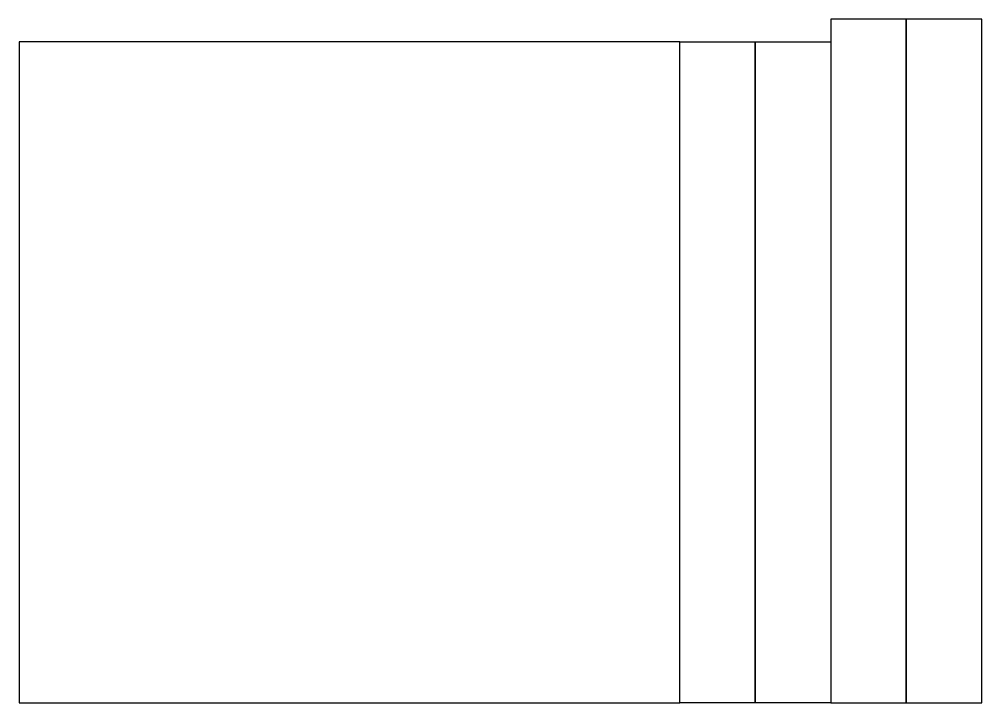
# Model space of a CAD drawing. Header units: millimetres. Extents: x 25 to 535, y 25 to 387.
import ezdxf

# ---------------------------------------------------------------- set-up
doc = ezdxf.new("R2010")
doc.units = ezdxf.units.MM
doc.layers.get('0').update_dxf_attribs({"linetype": 'CONTINUOUS'})

msp = doc.modelspace()

# ---------------------------------------------------------------- linework, layer by layer
for points in [[(375, 375), (415, 375), (455, 375), (455, 25), (495, 25), (535, 25), (535, 387), (495, 387), (495, 25), (495, 387), (455, 387), (455, 25), (415, 25), (415, 375), (415, 25), (375, 25)], [(375, 375), (25, 375), (25, 25), (375, 25)]]:
    msp.add_lwpolyline(points, close=True)

doc.saveas('drawing.dxf')
